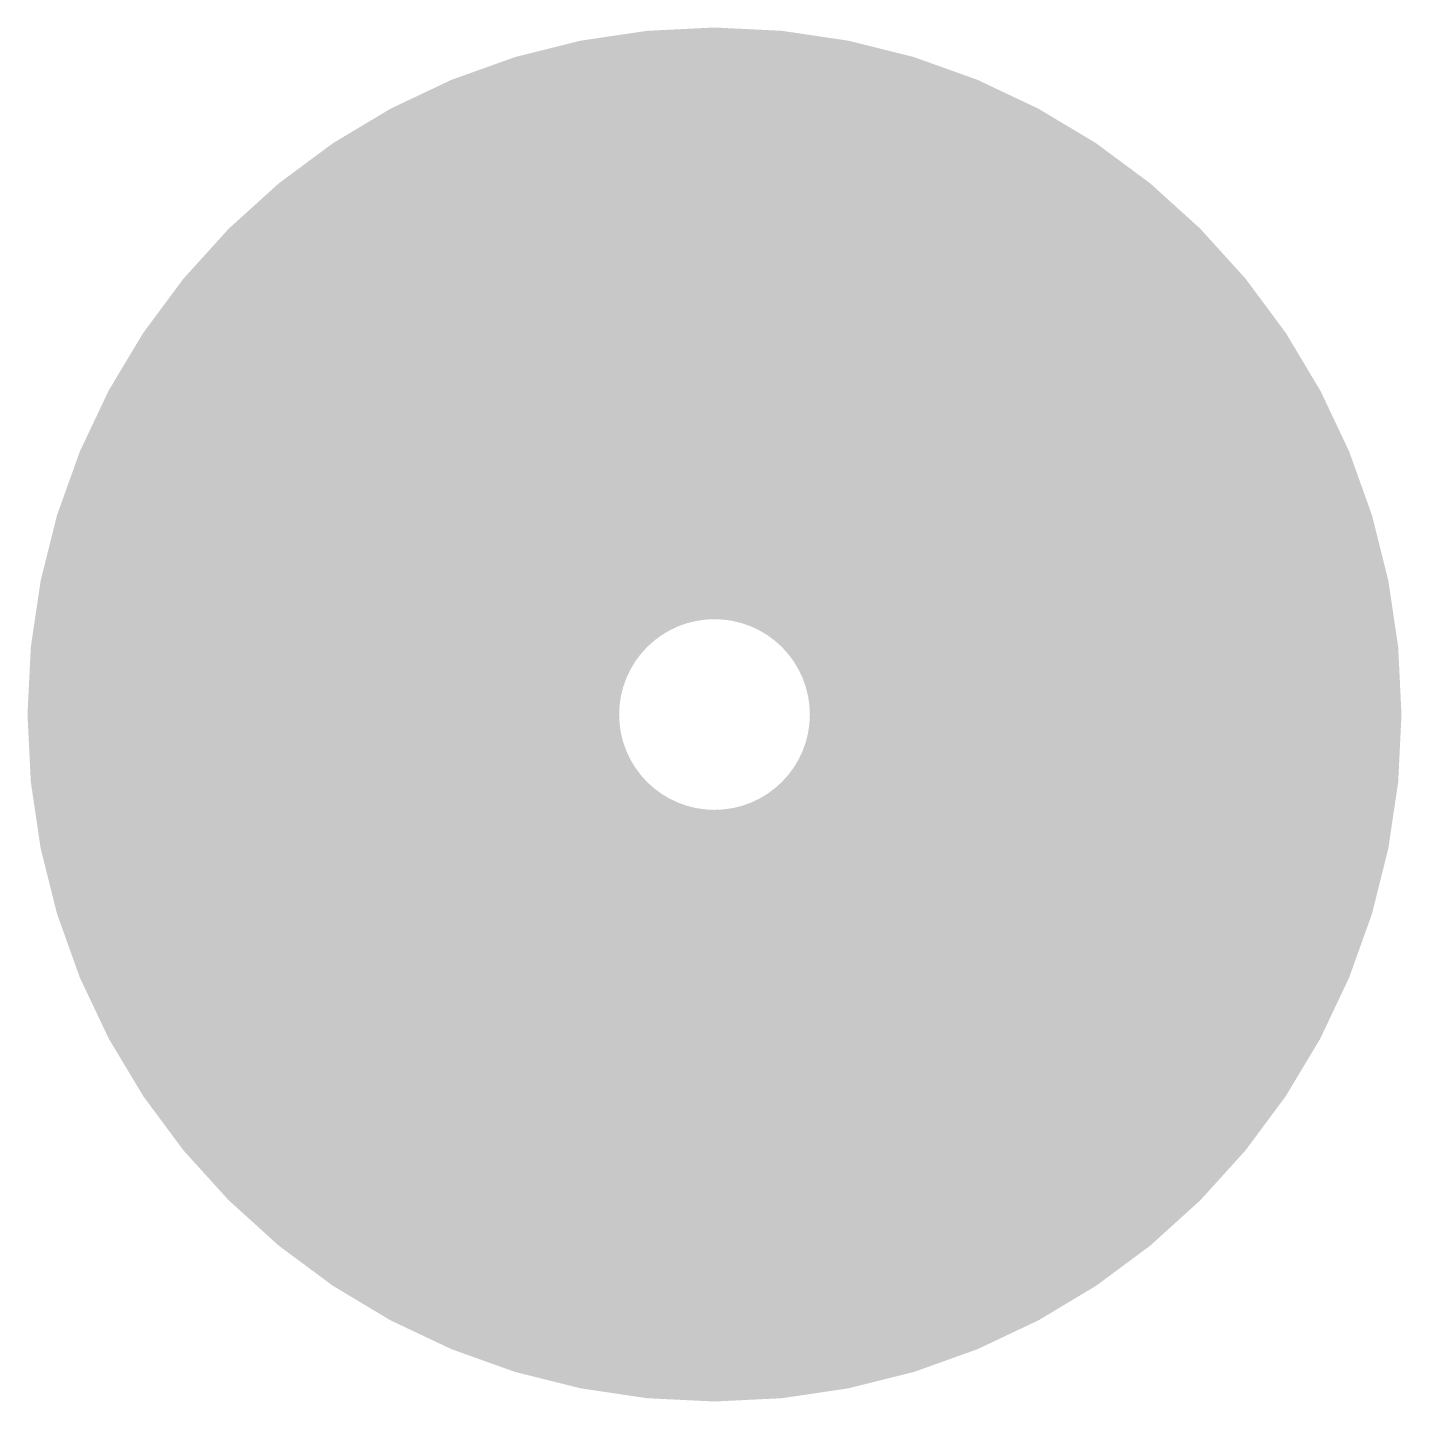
# Model space of a CAD drawing. Extents: x -0.21 to 4.47, y -0.47 to 4.21.
import ezdxf

# ---------------------------------------------------------------- set-up
doc = ezdxf.new("R2010")
doc.units = 0
doc.header["$MEASUREMENT"] = 0
doc.layers.get('0').update_dxf_attribs({"linetype": 'CONTINUOUS'})

msp = doc.modelspace()

# ---------------------------------------------------------------- linework, layer by layer
at = {"const_width": 2.6612}
msp.add_lwpolyline([(1.1234, 1.869, 1), (3.1359, 1.869, 1)], format="xyb", close=True, dxfattribs=at)

doc.saveas('drawing.dxf')
